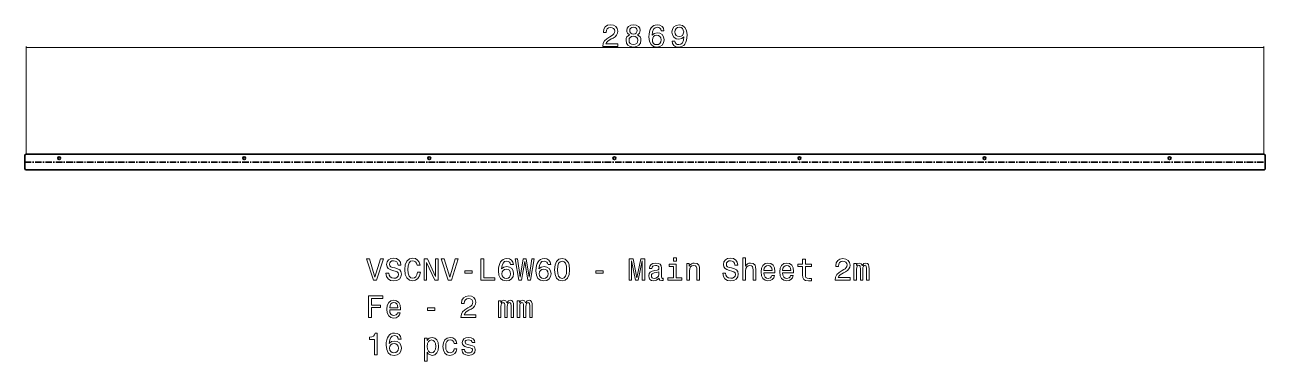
# Model space of a CAD drawing. Extents: x -6853 to 6025, y 489 to 1946.
# Drawn here: x 3150 to 6025, y 1081 to 1862 of the extents above; entities that cross this region are included whole.
import ezdxf

# ---------------------------------------------------------------- set-up
doc = ezdxf.new("R2010")
doc.units = 0
doc.linetypes.add('AXES', pattern=[24, 15, -3, 3, -3])

msp = doc.modelspace()

# ---------------------------------------------------------------- linework, layer by layer
at = {"color": 7, "lineweight": 13}
for p, q in [((3153.398438, 1560.167847), (3153.398438, 1811.255981)), ((6022.398438, 1560.167847), (6022.398438, 1811.255981)), ((3153.398438, 1809.255981), (6022.398438, 1809.255981))]:
    msp.add_line(p, q, dxfattribs=at)
at = {"color": 7, "lineweight": 35}
for p, q in [((3150.398438, 1558.167847), (3150.398438, 1528.004395)), ((6022.398438, 1561.167847), (3153.398438, 1561.167847)), ((6025.398438, 1528.004395), (6025.398438, 1558.167847)), ((6022.398438, 1525.004395), (3153.398438, 1525.004395))]:
    msp.add_line(p, q, dxfattribs=at)
at = {"color": 1, "linetype": 'AXES', "lineweight": 35}
msp.add_line((3150.398438, 1543.086182), (6025.398438, 1543.086182), dxfattribs=at)
at = {"color": 7, "lineweight": 13}
for points in [[(4490.261719, 1811.255981), (4524.627441, 1811.255981), (4524.627441, 1817.451904), (4497.466309, 1817.451904), (4498.979004, 1820.838135), (4501.572754, 1823.647949), (4509.569824, 1828.763184), (4513.820313, 1830.924561), (4518.575684, 1834.022583), (4521.961914, 1837.624878), (4523.907227, 1841.87561), (4524.627441, 1846.702637), (4523.402832, 1852.754639), (4520.016602, 1857.509644), (4514.829102, 1860.535522), (4508.128906, 1861.616211), (4501.212402, 1860.391479), (4495.953125, 1857.005249), (4492.566895, 1851.601807), (4491.414063, 1844.469238), (4491.414063, 1843.460693), (4497.970703, 1843.460693), (4497.970703, 1844.036987), (4498.619141, 1848.936157), (4500.563965, 1852.538452), (4503.662109, 1854.843872), (4507.768555, 1855.636475), (4511.947266, 1854.916016), (4515.04541, 1853.114746), (4517.0625, 1850.304932), (4517.783203, 1846.77478), (4517.278809, 1843.460693), (4515.910156, 1840.650879), (4513.604492, 1838.201294), (4510.43457, 1836.039917), (4506.183594, 1833.734375), (4499.123047, 1829.267578), (4494.151855, 1824.512451), (4491.198242, 1818.748779), (4490.261719, 1811.472168)], [(4552.278809, 1838.201294), (4548.604492, 1836.18396), (4546.083008, 1833.374146), (4544.498047, 1829.843872), (4543.993652, 1825.593262), (4545.146484, 1819.181152), (4548.460449, 1814.209961), (4553.86377, 1811.039917), (4561.212402, 1809.815063), (4568.489258, 1811.039917), (4573.892578, 1814.209961), (4577.207031, 1819.181152), (4578.431641, 1825.593262), (4577.85498, 1829.843872), (4576.342285, 1833.374146), (4573.748535, 1836.18396), (4570.146484, 1838.201294), (4573.02832, 1839.93042), (4575.04541, 1842.307861), (4576.27002, 1845.189697), (4576.702148, 1848.719971), (4575.549805, 1853.835205), (4572.523438, 1857.941895), (4567.624512, 1860.607666), (4561.212402, 1861.616211), (4554.728516, 1860.607666), (4549.829102, 1857.941895), (4546.731445, 1853.835205), (4545.650391, 1848.719971), (4546.010742, 1845.189697), (4547.235352, 1842.307861)], [(4552.495117, 1848.143555), (4553.071289, 1851.313721), (4554.800293, 1853.763184), (4557.538086, 1855.276123), (4561.212402, 1855.852539), (4564.814941, 1855.276123), (4567.552734, 1853.763184), (4569.281738, 1851.313721), (4569.930176, 1848.143555), (4569.281738, 1844.901611), (4567.552734, 1842.379883), (4564.814941, 1840.7229), (4561.212402, 1840.218506), (4557.538086, 1840.794922), (4554.800293, 1842.379883), (4553.071289, 1844.901611)], [(4631.875, 1847.783447), (4630.506348, 1853.619141), (4627.336426, 1857.941895), (4622.4375, 1860.679688), (4616.097168, 1861.616211), (4611.84668, 1861.111938), (4608.171875, 1859.743042), (4604.930176, 1857.509644), (4602.192383, 1854.3396), (4600.030762, 1850.377075), (4598.445801, 1845.549927), (4597.4375, 1839.858276), (4597.148926, 1833.446289), (4598.301758, 1823.215698), (4601.832031, 1815.794922), (4607.523438, 1811.328125), (4615.304688, 1809.815063), (4622.292969, 1811.111938), (4627.624512, 1814.498047), (4631.083008, 1819.829468), (4632.307617, 1826.601807), (4631.083008, 1833.446289), (4627.768555, 1838.705566), (4622.65332, 1842.019775), (4616.313477, 1843.172363), (4609.46875, 1841.731445), (4604.353516, 1837.624878), (4605.43457, 1845.549927), (4607.739746, 1851.241577), (4611.27002, 1854.627808), (4616.168945, 1855.780518), (4619.771484, 1855.204102), (4622.509277, 1853.691162), (4624.310547, 1851.169556), (4625.24707, 1847.783447)], [(4650.665039, 1823.647949), (4651.745605, 1817.956299), (4654.84375, 1813.561523), (4659.742676, 1810.82373), (4666.226563, 1809.815063), (4670.477539, 1810.319458), (4674.295898, 1811.616211), (4677.538086, 1813.849609), (4680.275879, 1817.019775), (4682.437012, 1820.982178), (4684.022461, 1825.881348), (4684.958984, 1831.500977), (4685.318848, 1837.985107), (4684.094238, 1848.143555), (4680.563965, 1855.564331), (4674.944336, 1860.03125), (4667.235352, 1861.616211), (4660.174805, 1860.319336), (4654.84375, 1856.861206), (4651.385254, 1851.529785), (4650.232422, 1844.829468), (4651.385254, 1837.913086), (4654.771484, 1832.653687), (4659.814453, 1829.3396), (4666.226563, 1828.258911), (4672.999023, 1829.627808), (4678.114258, 1833.806396), (4676.961914, 1825.809326), (4674.65625, 1820.117676), (4671.125977, 1816.731445), (4666.298828, 1815.650879), (4662.552734, 1816.155151), (4659.814453, 1817.740234), (4658.013672, 1820.261719), (4657.292969, 1823.647949)], [(4657.221191, 1844.901611), (4657.941406, 1849.368408), (4659.958984, 1852.898682), (4663.128906, 1855.13208), (4667.235352, 1855.924561), (4671.486328, 1855.13208), (4674.728516, 1852.898682), (4676.745605, 1849.44043), (4677.538086, 1844.973633), (4676.745605, 1840.434692), (4674.728516, 1837.048584), (4671.414063, 1834.959229), (4667.019531, 1834.23877), (4663.056641, 1834.959229), (4659.958984, 1837.048584), (4657.941406, 1840.362671)], [(4550.910156, 1825.737305), (4551.558594, 1829.555664), (4553.647461, 1832.4375), (4556.889648, 1834.310791), (4561.212402, 1834.959229), (4565.463379, 1834.310791), (4568.705078, 1832.4375), (4570.794922, 1829.555664), (4571.515137, 1825.737305), (4570.794922, 1821.630615), (4568.705078, 1818.532715), (4565.463379, 1816.515381), (4561.212402, 1815.866943), (4556.889648, 1816.515381), (4553.647461, 1818.532715), (4551.558594, 1821.630615)], [(4625.319336, 1826.529785), (4624.526367, 1821.990845), (4622.509277, 1818.532715), (4619.26709, 1816.227173), (4615.232422, 1815.506714), (4610.981934, 1816.227173), (4607.739746, 1818.460693), (4605.650391, 1821.918823), (4605.001953, 1826.457764), (4605.722656, 1830.924561), (4607.739746, 1834.310791), (4611.053711, 1836.472168), (4615.520508, 1837.264648), (4619.411133, 1836.472168), (4622.509277, 1834.382813), (4624.526367, 1830.996582)], [(3974.620361, 1318.859497), (3962.084229, 1276.280273), (3949.187988, 1318.859497), (3942.34375, 1318.859497), (3958.481934, 1268.787476), (3965.686523, 1268.787476), (3981.4646, 1318.859497)], [(3994.072754, 1285.286011), (3987.516602, 1285.286011), (3988.95752, 1277.64917), (3992.559814, 1272.029541), (3998.107422, 1268.643433), (4005.600098, 1267.418579), (4013.020996, 1268.571289), (4018.568359, 1271.741333), (4022.098633, 1276.712524), (4023.395508, 1283.268799), (4022.314941, 1289.176514), (4019.288818, 1292.994995), (4014.389893, 1295.516602), (4007.833496, 1297.389771), (4002.214111, 1298.758667), (3998.539551, 1300.343628), (3996.450195, 1302.64917), (3995.802002, 1306.251465), (3996.450195, 1309.49353), (3998.323486, 1311.943115), (4001.205322, 1313.600098), (4005.167969, 1314.176514), (4009.202393, 1313.456055), (4012.372559, 1311.510864), (4014.461914, 1308.268799), (4015.470459, 1303.873901), (4022.026611, 1303.873901), (4022.026611, 1304.018066), (4020.874023, 1310.790405), (4017.487793, 1315.833618), (4012.15625, 1319.003662), (4004.95166, 1320.084351), (3998.467529, 1319.003662), (3993.424316, 1315.977661), (3990.182373, 1311.294678), (3989.029541, 1305.242798), (3989.966064, 1299.839355), (3992.703857, 1296.165039), (3997.026611, 1293.715454), (4002.93457, 1291.842285), (4008.770264, 1290.185181), (4013.165039, 1288.600098), (4015.830811, 1286.294678), (4016.767334, 1282.54834), (4015.902832, 1278.729858), (4013.669434, 1275.848022), (4010.283203, 1274.046875), (4005.888428, 1273.470459), (4000.989258, 1274.262939), (3997.24292, 1276.568481), (3994.865234, 1280.314819)], [(4060.499268, 1287.375366), (4059.05835, 1281.323486), (4056.680908, 1277.000732), (4053.366699, 1274.335083), (4049.476318, 1273.470459), (4044.793213, 1274.767334), (4041.118896, 1278.657837), (4038.669434, 1284.997803), (4037.876709, 1293.787476), (4038.669434, 1302.505005), (4041.046875, 1308.917114), (4044.721191, 1312.807617), (4049.476318, 1314.176514), (4052.93457, 1313.456055), (4055.888428, 1311.438721), (4058.193848, 1308.196655), (4059.778809, 1303.729858), (4066.623291, 1303.729858), (4064.461914, 1310.574219), (4060.715332, 1315.761597), (4055.600098, 1319.003662), (4049.476318, 1320.156372), (4041.839355, 1318.355225), (4036.003662, 1313.312012), (4032.257324, 1305.026611), (4030.960449, 1293.787476), (4032.257324, 1282.54834), (4036.003662, 1274.262939), (4041.839355, 1269.147705), (4049.476318, 1267.418579), (4056.176514, 1268.787476), (4061.580078, 1272.605957), (4065.398438, 1278.873901), (4067.415771, 1287.375366)], [(4075.772949, 1268.787476), (4081.75293, 1268.787476), (4081.75293, 1309.781738), (4100.916992, 1268.787476), (4108.625977, 1268.787476), (4108.625977, 1318.787476), (4102.574219, 1318.787476), (4102.574219, 1277.793213), (4083.625977, 1318.787476), (4075.772949, 1318.787476)], [(4148.107422, 1318.859497), (4135.571289, 1276.280273), (4122.675293, 1318.859497), (4115.830566, 1318.859497), (4131.969238, 1268.787476), (4139.173828, 1268.787476), (4154.95166, 1318.859497)], [(4207.689453, 1268.787476), (4239.822266, 1268.787476), (4239.822266, 1274.839355), (4214.317871, 1274.839355), (4214.317871, 1318.787476), (4207.689453, 1318.787476)], [(4282.977539, 1305.314819), (4281.608887, 1311.150635), (4278.438965, 1315.473389), (4273.539551, 1318.21106), (4267.199707, 1319.147705), (4262.94873, 1318.643433), (4259.274414, 1317.274536), (4256.032227, 1315.041016), (4253.294922, 1311.871094), (4251.133301, 1307.908569), (4249.54834, 1303.081421), (4248.539551, 1297.389771), (4248.251465, 1290.977661), (4249.404297, 1280.74707), (4252.93457, 1273.326416), (4258.625977, 1268.859497), (4266.407227, 1267.346558), (4273.395508, 1268.643433), (4278.727051, 1272.029541), (4282.185059, 1277.360962), (4283.410156, 1284.133301), (4282.185059, 1290.977661), (4278.871094, 1296.237061), (4273.755859, 1299.551147), (4267.415527, 1300.703857), (4260.571289, 1299.262939), (4255.456055, 1295.156372), (4256.536621, 1303.081421), (4258.842285, 1308.773071), (4262.372559, 1312.15918), (4267.271484, 1313.312012), (4270.874023, 1312.735596), (4273.611816, 1311.222656), (4275.413086, 1308.70105), (4276.349609, 1305.314819)], [(4276.421387, 1284.061279), (4275.628906, 1279.522339), (4273.611816, 1276.064087), (4270.369629, 1273.758667), (4266.334961, 1273.038208), (4262.084473, 1273.758667), (4258.842285, 1275.992065), (4256.75293, 1279.450317), (4256.104492, 1283.989258), (4256.825195, 1288.456055), (4258.842285, 1291.842285), (4262.15625, 1294.003662), (4266.623047, 1294.796143), (4270.513672, 1294.003662), (4273.611816, 1291.914307), (4275.628906, 1288.528076)], [(4295.441895, 1268.787476), (4301.781738, 1268.787476), (4308.986328, 1312.15918), (4316.407227, 1268.787476), (4322.458984, 1268.787476), (4331.248535, 1318.859497), (4325.484863, 1318.859497), (4319.289063, 1276.280273), (4312.15625, 1318.859497), (4305.888184, 1318.859497), (4298.899902, 1276.280273), (4292.704102, 1318.859497), (4286.796387, 1318.859497)], [(4369.721191, 1305.314819), (4368.352539, 1311.150635), (4365.182129, 1315.473389), (4360.283203, 1318.21106), (4353.943359, 1319.147705), (4349.692383, 1318.643433), (4346.018066, 1317.274536), (4342.775879, 1315.041016), (4340.038086, 1311.871094), (4337.876953, 1307.908569), (4336.291992, 1303.081421), (4335.283203, 1297.389771), (4334.995117, 1290.977661), (4336.147949, 1280.74707), (4339.678223, 1273.326416), (4345.369629, 1268.859497), (4353.150391, 1267.346558), (4360.13916, 1268.643433), (4365.470703, 1272.029541), (4368.928711, 1277.360962), (4370.15332, 1284.133301), (4368.928711, 1290.977661), (4365.614746, 1296.237061), (4360.499512, 1299.551147), (4354.15918, 1300.703857), (4347.314941, 1299.262939), (4342.199707, 1295.156372), (4343.280273, 1303.081421), (4345.585938, 1308.773071), (4349.116211, 1312.15918), (4354.015137, 1313.312012), (4357.617676, 1312.735596), (4360.355469, 1311.222656), (4362.15625, 1308.70105), (4363.092773, 1305.314819)], [(4363.165039, 1284.061279), (4362.372559, 1279.522339), (4360.355469, 1276.064087), (4357.113281, 1273.758667), (4353.078613, 1273.038208), (4348.828125, 1273.758667), (4345.585938, 1275.992065), (4343.496582, 1279.450317), (4342.848145, 1283.989258), (4343.568359, 1288.456055), (4345.585938, 1291.842285), (4348.899902, 1294.003662), (4353.366699, 1294.796143), (4357.257324, 1294.003662), (4360.355469, 1291.914307), (4362.372559, 1288.528076)], [(4378.438965, 1293.21106), (4379.519531, 1281.899902), (4382.905762, 1273.830688), (4388.309082, 1268.931519), (4395.801758, 1267.346558), (4403.222656, 1268.931519), (4408.625977, 1273.830688), (4411.94043, 1281.899902), (4413.092773, 1293.21106), (4411.94043, 1304.450317), (4410.571289, 1308.917114), (4408.625977, 1312.591553), (4403.222656, 1317.490601), (4395.801758, 1319.147705), (4388.309082, 1317.490601), (4382.905762, 1312.519409), (4379.519531, 1304.450317)], [(4385.355469, 1293.21106), (4385.931641, 1301.928711), (4387.73291, 1308.196655), (4390.974609, 1311.871094), (4395.801758, 1313.167847), (4400.557129, 1311.871094), (4403.798828, 1308.196655), (4405.600098, 1301.928711), (4406.176758, 1293.21106), (4405.600098, 1284.421509), (4403.798828, 1278.153442), (4400.557129, 1274.479126), (4395.801758, 1273.254395), (4390.974609, 1274.479126), (4387.73291, 1278.153442), (4385.931641, 1284.421509)], [(4551.277344, 1268.787476), (4556.825195, 1268.787476), (4556.825195, 1314.176514), (4566.190918, 1268.787476), (4572.386719, 1268.787476), (4581.680664, 1314.176514), (4581.680664, 1268.787476), (4587.300293, 1268.787476), (4587.300293, 1318.787476), (4578.510742, 1318.787476), (4569.289063, 1274.695313), (4560.13916, 1318.787476), (4551.277344, 1318.787476)], [(4620.72998, 1273.830688), (4620.72998, 1273.614624), (4621.090332, 1271.165039), (4622.170898, 1269.435913), (4626.709961, 1268.067017), (4630.240234, 1268.643433), (4630.240234, 1273.54248), (4628.727051, 1273.326416), (4626.709961, 1274.262939), (4626.349609, 1277.144775), (4626.349609, 1297.173584), (4625.484863, 1302.28894), (4622.963379, 1305.891235), (4618.568359, 1308.052612), (4612.372559, 1308.845093), (4606.320801, 1307.980591), (4601.854004, 1305.531006), (4599.043945, 1301.712524), (4598.107422, 1296.669312), (4598.107422, 1296.237061), (4603.798828, 1296.237061), (4604.303223, 1299.262939), (4605.888672, 1301.424316), (4608.481934, 1302.721191), (4612.15625, 1303.225464), (4615.686523, 1302.865234), (4618.208496, 1301.784546), (4619.721191, 1299.911377), (4620.225586, 1297.317749), (4619.9375, 1294.291748), (4618.784668, 1292.778809), (4615.902832, 1292.05835), (4610.499512, 1291.482056), (4604.303223, 1290.185181), (4599.908691, 1287.879639), (4597.314941, 1284.277344), (4596.522461, 1278.945923), (4597.242676, 1274.190918), (4599.476563, 1270.660645), (4603.078613, 1268.427246), (4608.049805, 1267.634766), (4614.75, 1269.147705)], [(4660.499512, 1274.118896), (4660.499512, 1306.179443), (4644.216797, 1306.179443), (4644.216797, 1300.776001), (4654.15918, 1300.776001), (4654.15918, 1274.118896), (4641.190918, 1274.118896), (4641.190918, 1268.787476), (4673.611816, 1268.787476), (4673.611816, 1274.118896)], [(4660.715332, 1320.516602), (4654.015137, 1320.516602), (4654.015137, 1313.312012), (4660.715332, 1313.312012)], [(4684.490723, 1268.787476), (4690.830566, 1268.787476), (4690.830566, 1291.121826), (4691.479004, 1296.237061), (4693.568359, 1299.983398), (4696.810547, 1302.28894), (4701.133301, 1303.153442), (4704.591797, 1302.432983), (4706.75293, 1300.487793), (4707.833496, 1297.245728), (4708.193848, 1292.922974), (4708.193848, 1268.787476), (4714.53418, 1268.787476), (4714.53418, 1294.219727), (4714.245605, 1299.335083), (4712.94873, 1303.585693), (4708.698242, 1307.476196), (4702.069824, 1308.845093), (4698.395508, 1308.34082), (4695.297852, 1306.971924), (4692.631836, 1304.666382), (4690.54248, 1301.568481), (4690.54248, 1307.476196), (4684.490723, 1307.476196)], [(4774.764648, 1285.286011), (4768.208496, 1285.286011), (4769.649414, 1277.64917), (4773.251465, 1272.029541), (4778.798828, 1268.643433), (4786.291992, 1267.418579), (4793.712891, 1268.571289), (4799.260254, 1271.741333), (4802.790527, 1276.712524), (4804.087402, 1283.268799), (4803.006836, 1289.176514), (4799.980469, 1292.994995), (4795.081543, 1295.516602), (4788.525391, 1297.389771), (4782.905762, 1298.758667), (4779.231445, 1300.343628), (4777.14209, 1302.64917), (4776.493652, 1306.251465), (4777.14209, 1309.49353), (4779.015137, 1311.943115), (4781.896973, 1313.600098), (4785.859375, 1314.176514), (4789.894043, 1313.456055), (4793.064453, 1311.510864), (4795.15332, 1308.268799), (4796.162109, 1303.873901), (4802.718262, 1303.873901), (4802.718262, 1304.018066), (4801.56543, 1310.790405), (4798.179688, 1315.833618), (4792.848145, 1319.003662), (4785.643555, 1320.084351), (4779.15918, 1319.003662), (4774.116211, 1315.977661), (4770.874023, 1311.294678), (4769.721191, 1305.242798), (4770.657715, 1299.839355), (4773.395508, 1296.165039), (4777.718262, 1293.715454), (4783.625977, 1291.842285), (4789.461914, 1290.185181), (4793.856934, 1288.600098), (4796.522461, 1286.294678), (4797.458984, 1282.54834), (4796.594727, 1278.729858), (4794.36084, 1275.848022), (4790.974609, 1274.046875), (4786.580078, 1273.470459), (4781.680664, 1274.262939), (4777.93457, 1276.568481), (4775.557129, 1280.314819)], [(4814.605957, 1268.787476), (4820.946289, 1268.787476), (4820.946289, 1291.121826), (4821.594727, 1296.237061), (4823.683594, 1299.983398), (4826.925781, 1302.28894), (4831.248535, 1303.153442), (4834.707031, 1302.432983), (4836.868164, 1300.487793), (4837.949219, 1297.245728), (4838.309082, 1292.922974), (4838.309082, 1268.787476), (4844.649414, 1268.787476), (4844.649414, 1294.219727), (4844.361328, 1299.335083), (4843.064453, 1303.585693), (4838.813477, 1307.476196), (4832.185059, 1308.845093), (4828.583008, 1308.34082), (4825.484863, 1306.971924), (4822.891113, 1304.810547), (4820.946289, 1301.856689), (4820.946289, 1320.516602), (4814.605957, 1320.516602)], [(4863.525391, 1286.294678), (4888.885742, 1286.294678), (4888.95752, 1289.248535), (4887.804688, 1297.533813), (4884.634766, 1303.729858), (4879.591797, 1307.476196), (4872.891113, 1308.845093), (4866.334961, 1307.404175), (4861.291992, 1303.369629), (4858.049805, 1296.813354), (4856.896973, 1288.167847), (4857.977539, 1279.306152), (4861.219727, 1272.822021), (4866.190918, 1268.787476), (4872.675293, 1267.418579), (4878.294922, 1268.355225), (4882.905762, 1270.80481), (4886.291992, 1274.695313), (4888.237305, 1279.882568), (4881.969238, 1279.882568), (4880.672363, 1277.000732), (4878.799316, 1274.839355), (4873.467773, 1273.110229), (4869.361328, 1273.90271), (4866.263184, 1276.424316), (4864.245605, 1280.531006), (4863.525391, 1286.078491)], [(4863.525391, 1291.626099), (4864.317871, 1296.59729), (4866.263184, 1300.271606), (4869.216797, 1302.505005), (4873.107422, 1303.297607), (4876.925781, 1302.505005), (4879.879883, 1300.271606), (4881.681152, 1296.59729), (4882.329102, 1291.626099)], [(4906.896973, 1286.294678), (4932.257324, 1286.294678), (4932.329102, 1289.248535), (4931.176758, 1297.533813), (4928.006836, 1303.729858), (4922.963379, 1307.476196), (4916.263184, 1308.845093), (4909.707031, 1307.404175), (4904.663574, 1303.369629), (4901.421387, 1296.813354), (4900.269043, 1288.167847), (4901.349609, 1279.306152), (4904.591797, 1272.822021), (4909.562988, 1268.787476), (4916.046875, 1267.418579), (4921.666504, 1268.355225), (4926.277344, 1270.80481), (4929.663574, 1274.695313), (4931.608887, 1279.882568), (4925.34082, 1279.882568), (4924.043945, 1277.000732), (4922.170898, 1274.839355), (4916.839355, 1273.110229), (4912.73291, 1273.90271), (4909.634766, 1276.424316), (4907.617676, 1280.531006), (4906.896973, 1286.078491)], [(4906.896973, 1291.626099), (4907.689453, 1296.59729), (4909.634766, 1300.271606), (4912.588867, 1302.505005), (4916.479492, 1303.297607), (4920.297852, 1302.505005), (4923.251465, 1300.271606), (4925.052734, 1296.59729), (4925.701172, 1291.626099)], [(4953.222656, 1300.776001), (4953.222656, 1281.395508), (4953.655273, 1275.127563), (4955.672363, 1270.80481), (4959.707031, 1268.283203), (4966.55127, 1267.418579), (4974.043945, 1267.778809), (4974.043945, 1273.254395), (4968.568359, 1272.822021), (4963.597656, 1273.398438), (4960.931641, 1275.199585), (4959.778809, 1278.225464), (4959.562988, 1282.476196), (4959.562988, 1300.776001), (4974.043945, 1300.776001), (4974.043945, 1306.179443), (4959.562988, 1306.179443), (4959.562988, 1317.490601), (4953.222656, 1317.490601), (4953.222656, 1306.179443), (4942.271484, 1306.179443), (4942.271484, 1300.776001)], [(5028.798828, 1268.787476), (5063.165039, 1268.787476), (5063.165039, 1274.983398), (5036.003906, 1274.983398), (5037.516602, 1278.369629), (5040.110352, 1281.179443), (5048.107422, 1286.294678), (5052.35791, 1288.456055), (5057.113281, 1291.554077), (5060.499023, 1295.156372), (5062.444336, 1299.407104), (5063.165039, 1304.234131), (5061.94043, 1310.286011), (5058.554199, 1315.041016), (5053.366699, 1318.067017), (5046.666504, 1319.147705), (5039.75, 1317.922974), (5034.490723, 1314.536743), (5031.104492, 1309.133301), (5029.95166, 1302.000732), (5029.95166, 1300.992065), (5036.507813, 1300.992065), (5036.507813, 1301.568481), (5037.15625, 1306.467529), (5039.101563, 1310.069946), (5042.199707, 1312.375366), (5046.306152, 1313.167847), (5050.484863, 1312.447388), (5053.583008, 1310.64624), (5055.600098, 1307.836426), (5056.320801, 1304.306152), (5055.816406, 1300.992065), (5054.447266, 1298.182251), (5052.14209, 1295.732666), (5048.97168, 1293.571289), (5044.721191, 1291.265869), (5037.660645, 1286.79895), (5032.689453, 1282.043945), (5029.735352, 1276.280273), (5028.798828, 1269.003662)], [(5072.314941, 1268.787476), (5078.150391, 1268.787476), (5078.150391, 1294.651978), (5078.510742, 1298.54248), (5079.591309, 1301.352295), (5081.248535, 1303.009399), (5083.410156, 1303.657837), (5085.13916, 1303.081421), (5086.291992, 1301.640503), (5086.868164, 1299.190918), (5087.083984, 1295.948853), (5087.083984, 1268.787476), (5092.55957, 1268.787476), (5092.55957, 1294.651978), (5092.919922, 1298.470459), (5094.000977, 1301.280273), (5095.729492, 1303.009399), (5097.891113, 1303.657837), (5099.620117, 1303.081421), (5100.772949, 1301.640503), (5101.493652, 1295.948853), (5101.493652, 1268.787476), (5107.329102, 1268.787476), (5107.329102, 1295.516602), (5106.96875, 1301.064087), (5105.816406, 1305.314819), (5103.510742, 1307.908569), (5099.764648, 1308.845093), (5095.369629, 1307.404175), (5091.983398, 1303.225464), (5089.317871, 1307.332153), (5084.850586, 1308.845093), (5080.744141, 1307.404175), (5077.93457, 1303.369629), (5077.93457, 1307.476196), (5072.314941, 1307.476196)], [(4170.225586, 1285.286011), (4187.660645, 1285.286011), (4187.660645, 1290.977661), (4170.225586, 1290.977661)], [(4473.828125, 1285.286011), (4491.263184, 1285.286011), (4491.263184, 1290.977661), (4473.828125, 1290.977661)], [(4620.009277, 1282.332153), (4619.14502, 1278.585693), (4616.839355, 1275.703857), (4613.381348, 1273.830688), (4609.130371, 1273.182251), (4606.392578, 1273.54248), (4604.447266, 1274.695313), (4603.222656, 1276.712524), (4602.862305, 1279.522339), (4603.150391, 1282.043945), (4604.303223, 1283.845093), (4608.914063, 1285.862427), (4614.75, 1286.726929), (4620.009277, 1288.456055)], [(3947.314941, 1182.404175), (3954.015137, 1182.404175), (3954.015137, 1205.386841), (3975.052734, 1205.386841), (3975.052734, 1211.366699), (3954.015137, 1211.366699), (3954.015137, 1226.352295), (3979.879639, 1226.352295), (3979.879639, 1232.404175), (3947.314941, 1232.404175)], [(3996.090088, 1199.911377), (4021.450195, 1199.911377), (4021.522461, 1202.865234), (4020.369629, 1211.150513), (4017.199707, 1217.346558), (4012.15625, 1221.092896), (4005.456055, 1222.461792), (3998.899902, 1221.020874), (3993.856689, 1216.986328), (3990.614502, 1210.430054), (3989.461914, 1201.784546), (3990.54248, 1192.922852), (3993.784668, 1186.438721), (3998.755859, 1182.404175), (4005.23999, 1181.035278), (4010.859619, 1181.971924), (4015.470459, 1184.421509), (4018.856689, 1188.312012), (4020.802002, 1193.499268), (4014.533936, 1193.499268), (4013.237061, 1190.617432), (4011.36377, 1188.456055), (4006.032471, 1186.726929), (4001.925781, 1187.519409), (3998.827881, 1190.041016), (3996.810547, 1194.147705), (3996.090088, 1199.69519)], [(3996.090088, 1205.242798), (3996.882568, 1210.213989), (3998.827881, 1213.888306), (4001.781738, 1216.121704), (4005.672119, 1216.914307), (4009.490723, 1216.121704), (4012.44458, 1213.888306), (4014.245605, 1210.213989), (4014.894043, 1205.242798)], [(4161.36377, 1182.404175), (4195.72998, 1182.404175), (4195.72998, 1188.600098), (4168.568359, 1188.600098), (4170.081543, 1191.986328), (4172.675293, 1194.796143), (4180.672363, 1199.911377), (4184.922852, 1202.072754), (4189.677734, 1205.170776), (4193.063965, 1208.773071), (4195.009277, 1213.023804), (4195.72998, 1217.85083), (4194.504883, 1223.90271), (4191.119141, 1228.657715), (4185.931641, 1231.683716), (4179.231445, 1232.764404), (4172.314941, 1231.539673), (4167.055664, 1228.153442), (4163.669434, 1222.75), (4162.516602, 1215.617432), (4162.516602, 1214.608765), (4169.072754, 1214.608765), (4169.072754, 1215.185181), (4169.721191, 1220.084229), (4171.666504, 1223.686646), (4174.764648, 1225.992065), (4178.871094, 1226.784546), (4183.049805, 1226.064087), (4186.147949, 1224.262939), (4188.165039, 1221.453125), (4188.885254, 1217.922852), (4188.381348, 1214.608765), (4187.012207, 1211.79895), (4184.707031, 1209.349365), (4181.536621, 1207.187988), (4177.286133, 1204.882568), (4170.225586, 1200.415649), (4165.254395, 1195.660645), (4162.300293, 1189.896973), (4161.36377, 1182.620361)], [(4248.251465, 1182.404175), (4254.087402, 1182.404175), (4254.087402, 1208.268677), (4254.447266, 1212.15918), (4255.52832, 1214.968994), (4257.185059, 1216.626099), (4259.34668, 1217.274536), (4261.075684, 1216.69812), (4262.228516, 1215.257202), (4262.804688, 1212.807617), (4263.020996, 1209.565552), (4263.020996, 1182.404175), (4268.496582, 1182.404175), (4268.496582, 1208.268677), (4268.856445, 1212.087158), (4269.9375, 1214.896973), (4271.666504, 1216.626099), (4273.827637, 1217.274536), (4275.557129, 1216.69812), (4276.709473, 1215.257202), (4277.430176, 1209.565552), (4277.430176, 1182.404175), (4283.266113, 1182.404175), (4283.266113, 1209.133301), (4282.905762, 1214.680786), (4281.75293, 1218.931519), (4279.447266, 1221.525269), (4275.701172, 1222.461792), (4271.306152, 1221.020874), (4267.919922, 1216.842163), (4265.254395, 1220.948853), (4260.787598, 1222.461792), (4256.680664, 1221.020874), (4253.871094, 1216.986328), (4253.871094, 1221.092896), (4248.251465, 1221.092896)], [(4291.623047, 1182.404175), (4297.458984, 1182.404175), (4297.458984, 1208.268677), (4297.819336, 1212.15918), (4298.899902, 1214.968994), (4300.557129, 1216.626099), (4302.718262, 1217.274536), (4304.447266, 1216.69812), (4305.600098, 1215.257202), (4306.176758, 1212.807617), (4306.392578, 1209.565552), (4306.392578, 1182.404175), (4311.868164, 1182.404175), (4311.868164, 1208.268677), (4312.228516, 1212.087158), (4313.309082, 1214.896973), (4315.038086, 1216.626099), (4317.199707, 1217.274536), (4318.928711, 1216.69812), (4320.081543, 1215.257202), (4320.801758, 1209.565552), (4320.801758, 1182.404175), (4326.637695, 1182.404175), (4326.637695, 1209.133301), (4326.277344, 1214.680786), (4325.124512, 1218.931519), (4322.819336, 1221.525269), (4319.072754, 1222.461792), (4314.678223, 1221.020874), (4311.291992, 1216.842163), (4308.625977, 1220.948853), (4304.15918, 1222.461792), (4300.052734, 1221.020874), (4297.242676, 1216.986328), (4297.242676, 1221.092896), (4291.623047, 1221.092896)], [(4083.481934, 1198.90271), (4100.916992, 1198.90271), (4100.916992, 1204.59436), (4083.481934, 1204.59436)], [(3960.787598, 1096.020874), (3967.34375, 1096.020874), (3967.34375, 1146.381104), (3962.44458, 1146.381104), (3961.147705, 1141.986328), (3958.553955, 1139.032349), (3954.591553, 1137.303345), (3949.115967, 1136.726929), (3949.115967, 1131.611694), (3960.787598, 1131.611694)], [(4022.74707, 1132.548218), (4021.378174, 1138.384033), (4018.208252, 1142.706787), (4013.309082, 1145.444458), (4006.968994, 1146.381104), (4002.718262, 1145.876831), (3999.043945, 1144.507935), (3995.802002, 1142.274414), (3993.064209, 1139.104492), (3990.902832, 1135.141968), (3989.317627, 1130.314819), (3988.309082, 1124.623169), (3988.020996, 1118.21106), (3989.173584, 1107.980469), (3992.703857, 1100.559814), (3998.395508, 1096.092896), (4006.176514, 1094.579956), (4013.165039, 1095.876831), (4018.496338, 1099.262939), (4021.95459, 1104.59436), (4023.179443, 1111.366699), (4021.95459, 1118.21106), (4018.640625, 1123.470459), (4013.525146, 1126.784546), (4007.185059, 1127.937256), (4000.34082, 1126.496338), (3995.225586, 1122.389771), (3996.306152, 1130.314819), (3998.611816, 1136.00647), (4002.141846, 1139.392578), (4007.041016, 1140.54541), (4010.643311, 1139.968994), (4013.381104, 1138.456055), (4015.182373, 1135.934448), (4016.118896, 1132.548218)], [(4016.190918, 1111.294678), (4015.398438, 1106.755737), (4013.381104, 1103.297485), (4010.13916, 1100.992065), (4006.104492, 1100.271606), (4001.85376, 1100.992065), (3998.611816, 1103.225464), (3996.522461, 1106.683716), (3995.874023, 1111.222656), (3996.594482, 1115.689453), (3998.611816, 1119.075684), (4001.925781, 1121.237061), (4006.392578, 1122.029541), (4010.283203, 1121.237061), (4013.381104, 1119.147705), (4015.398438, 1115.761475)], [(4083.265869, 1128.729858), (4083.265869, 1134.709595), (4076.925781, 1134.709595), (4076.925781, 1081.035278), (4083.265869, 1081.035278), (4083.265869, 1101.928711), (4085.499268, 1098.54248), (4088.020996, 1096.309082), (4094.36084, 1094.651978), (4100.413086, 1096.020874), (4105.167969, 1100.127441), (4108.265625, 1106.611694), (4109.418457, 1115.401245), (4108.265625, 1124.118896), (4105.167969, 1130.603027), (4100.413086, 1134.637573), (4094.36084, 1136.078491), (4090.902832, 1135.64624), (4087.948975, 1134.277344), (4085.427246, 1131.971924)], [(4093.280273, 1100.343628), (4089.029541, 1101.280273), (4085.931641, 1104.162109), (4083.986328, 1108.845093), (4083.337891, 1115.401245), (4083.986328, 1121.885376), (4085.931641, 1126.568481), (4089.029541, 1129.378174), (4093.280273, 1130.386841), (4097.170898, 1129.378174), (4100.268555, 1126.496338), (4102.213867, 1121.813354), (4102.93457, 1115.401245), (4102.213867, 1108.917114), (4100.268555, 1104.162109), (4097.170898, 1101.280273)], [(4145.297363, 1121.885376), (4151.56543, 1121.885376), (4150.268555, 1127.64917), (4147.170898, 1132.187988), (4142.34375, 1134.997803), (4136.075684, 1136.078491), (4129.15918, 1134.637573), (4123.899902, 1130.603027), (4120.585938, 1124.046753), (4119.433105, 1115.257202), (4120.513672, 1106.539551), (4123.755859, 1100.05542), (4128.871094, 1096.020874), (4135.859375, 1094.651978), (4142.055664, 1095.732666), (4146.882813, 1098.758667), (4150.196777, 1103.513672), (4151.637695, 1109.85376), (4145.585938, 1109.85376), (4144.504883, 1105.819092), (4142.487793, 1102.793213), (4139.605957, 1100.920044), (4136.075684, 1100.343628), (4131.680664, 1101.280273), (4128.510742, 1104.162109), (4126.56543, 1108.845093), (4125.916992, 1115.473267), (4126.56543, 1121.95752), (4128.583008, 1126.640503), (4131.825195, 1129.522339), (4136.075684, 1130.531006), (4139.822266, 1129.882568), (4142.631836, 1128.225464), (4144.504883, 1125.487793)], [(4182.977539, 1118.571289), (4176.854004, 1120.012207), (4172.314941, 1121.669312), (4170.801758, 1125.05542), (4171.234375, 1127.432983), (4172.74707, 1129.162109), (4175.196777, 1130.242798), (4178.727051, 1130.675049), (4182.113281, 1130.242798), (4184.778809, 1128.945923), (4186.507813, 1127.000732), (4187.228516, 1124.406982), (4193.424316, 1124.406982), (4193.424316, 1124.551147), (4192.34375, 1129.234131), (4189.389648, 1132.908447), (4184.778809, 1135.213989), (4178.727051, 1136.078491), (4172.603027, 1135.213989), (4168.13623, 1132.836426), (4165.326172, 1129.306152), (4164.461914, 1124.839355), (4165.110352, 1120.516602), (4167.127441, 1117.490601), (4170.441895, 1115.329224), (4175.268555, 1113.816284), (4182.329102, 1112.087158), (4186.651855, 1110.286011), (4187.804688, 1108.845093), (4188.237305, 1106.683716), (4187.588867, 1104.017944), (4185.859375, 1102.000732), (4183.049805, 1100.703857), (4179.303223, 1100.271606), (4175.34082, 1100.703857), (4172.458984, 1102.216797), (4170.513672, 1104.666382), (4169.721191, 1108.052612), (4163.597168, 1108.052612), (4164.605957, 1102.28894), (4167.560059, 1098.110229), (4172.242676, 1095.588623), (4178.727051, 1094.651978), (4185.499512, 1095.588623), (4190.470703, 1098.110229), (4193.496582, 1102.144775), (4194.577148, 1107.404175), (4193.784668, 1111.943115), (4191.55127, 1115.041016), (4187.876953, 1117.05835)]]:
    msp.add_lwpolyline(points, close=True, dxfattribs=at)
for points in [[(3155.330322, 1809.773682), (3153.398438, 1809.255981), (3155.330322, 1808.738403)], [(6020.466797, 1808.738403), (6022.398438, 1809.255981), (6020.466797, 1809.773682)]]:
    msp.add_lwpolyline(points, dxfattribs=at)
at = {"color": 7, "lineweight": 35}
for centre in [(3229.898438, 1552.167847), (3658.898438, 1552.167847), (4087.898438, 1552.167847), (4516.898438, 1552.167847), (4945.898438, 1552.167847), (5374.898438, 1552.167847), (5803.898438, 1552.167847)]:
    msp.add_circle(centre, 3.25, dxfattribs=at)
for centre, start, end in [((3153.398438, 1558.167847), 90.000003, 180.000009), ((6022.398438, 1558.167847), 0, 90.000003), ((3153.398438, 1528.004395), 180.000009, 269.999997), ((6022.398438, 1528.004395), 269.999997, 360)]:
    msp.add_arc(centre, 3, start, end, dxfattribs=at)

doc.saveas('drawing.dxf')
